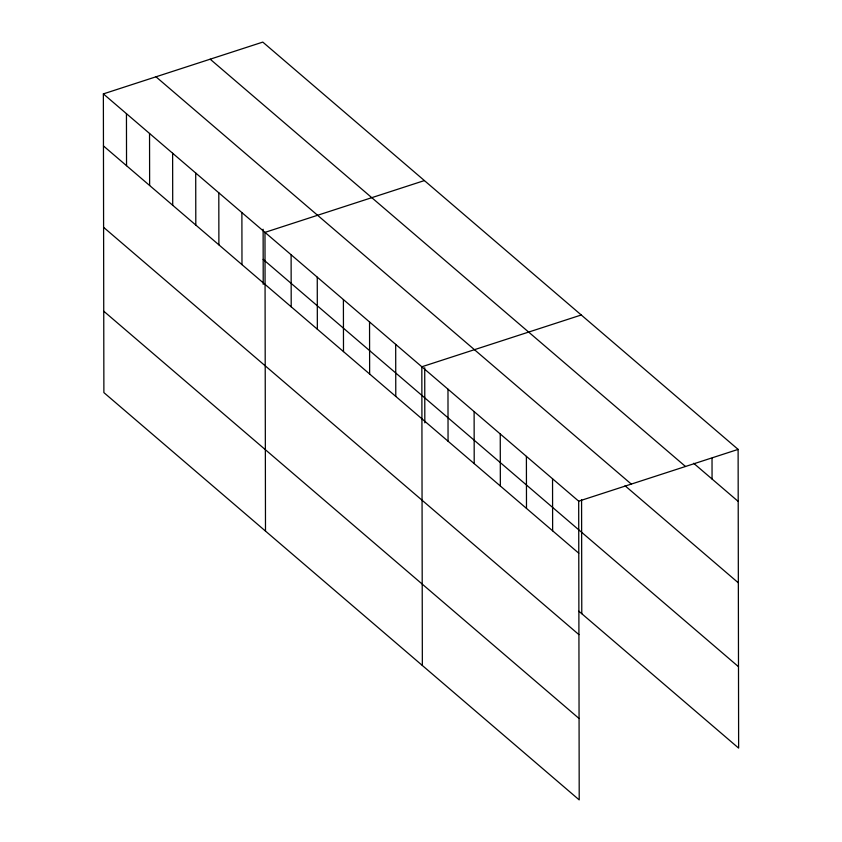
<?xml version="1.0" encoding="UTF-8"?>
<svg xmlns="http://www.w3.org/2000/svg" width="842" height="842" viewBox="0 0 842 842"><rect width="100%" height="100%" fill="white"/><g stroke="black" fill="none" stroke-linecap="round" stroke-linejoin="round"><path stroke-width="1.26" d="M103.366 93.894L578.686 501.179L579.212 799.9L103.882 392.604L103.366 93.894L262.788 42.1L738.118 449.396L738.634 748.106L578.875 611.218M424.4 180.577L264.977 232.371L265.493 531.081M581.254 314.992L421.831 366.775L422.347 665.496M578.686 501.179L738.118 449.396M693.661 463.268L738.202 501.432M210.184 59.193L685.504 466.489M155.98 76.801L631.3 484.097M625.059 485.76L738.35 582.832M263.178 259.41L738.497 666.706M103.45 145.929L578.78 553.215M103.598 227.329L578.917 634.626M103.745 311.203L579.064 718.5M712.027 458.216L712.058 479.024M581.58 499.538L581.78 613.702M552.541 478.782L552.636 530.818M526.397 456.385L526.492 508.421M500.253 433.977L500.348 486.013M474.12 411.58L474.204 463.616M447.976 389.183L448.06 441.219M424.726 367.754L424.821 422.842M395.687 344.378L395.782 396.414M369.543 321.97L369.638 374.006M343.399 299.573L343.494 351.609M317.255 277.176L317.35 329.211M291.111 254.768L291.206 306.804M263.125 229.266L263.22 284.354M241.886 212.584L241.98 264.62M218.804 192.807L218.888 244.843M195.712 173.02L195.807 225.056M172.621 153.233L172.715 205.269M149.539 133.457L149.634 185.493M126.447 113.67L126.542 165.706"/></g></svg>
